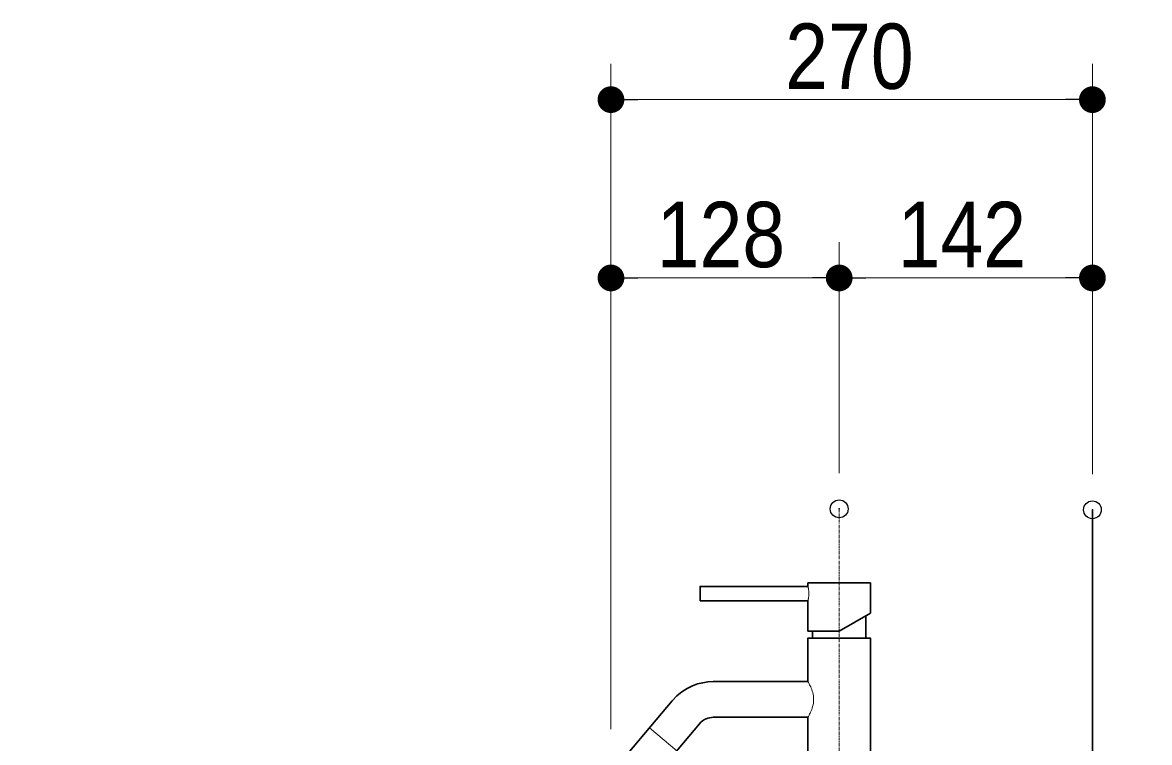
# Model space of a CAD drawing. Units: millimetres, scale not verified. Extents: x -6062 to 6062, y -3045 to 3045.
# Drawn here: x -1588 to -956, y 430 to 833 of the extents above; entities that cross this region are included whole.
import ezdxf
from ezdxf.enums import TextEntityAlignment as Align

# ---------------------------------------------------------------- set-up
doc = ezdxf.new("R2010")
doc.units = ezdxf.units.MM
doc.header["$LTSCALE"] = 20
doc.header["$PDMODE"] = 32
doc.header["$PDSIZE"] = 10
doc.linetypes.add('USER1', pattern=[2.91, 1.76, -0.4, 0.35, -0.4])
doc.linetypes.add('USER2', pattern=[1.11, 0.71, -0.4])
for name, color, linetype, lineweight in [('0-1_5ボウル・キャビネット', 7, 'Continuous', 15), ('0-2_2寸法-1', 7, 'Continuous', 15), ('0-3_0', 7, 'Continuous', 25), ('0-5_4給排水', 7, 'Continuous', 30)]:
    doc.layers.add(name, color=color, linetype=linetype, lineweight=lineweight)
doc.layers.add('0-4_Defpoints', color=7, linetype='Continuous')
doc.styles.add('ＭＳ Ｐゴシック', font='')
doc.styles.get('ＭＳ Ｐゴシック').set_extended_font_data('MS PGothic')

# ---------------------------------------------------------------- blocks, each defined once
blk = doc.blocks.new('止水栓_側面')
at = {"layer": '0-5_4給排水', "linetype": 'USER1', "lineweight": 15}
blk.add_line((-3010, 0), (1000, 0), dxfattribs=at)
at = {"layer": '0-5_4給排水'}
blk.add_lwpolyline([(-900, 1200), (-900, 600), (-1200, 600), (-1200, 1200)], dxfattribs=at)
for points in [[(-1950, 660), (-1850, 660), (-1850, 300), (-1950, 300)], [(-1330, 600), (-770, 600), (-770, 360), (-1330, 360)], [(-200, 600), (0, 600), (0, -600), (-200, -600)], [(-1450, -300), (-2010, -300), (-2010, 300), (-1450, 300)], [(-1430, 298), (-200, 298), (-200, -298), (-1430, -298)], [(-1250, 360), (-850, 360), (-850, 298), (-1250, 298)], [(-1450, 240), (-1430, 240), (-1430, -240), (-1450, -240)]]:
    blk.add_lwpolyline(points, close=True, dxfattribs=at)
blk = doc.blocks.new('グループ-24')
at = {"layer": '0-5_4給排水', "linetype": 'USER2', "lineweight": 15}
for p, q in [((12810, 8000), (12810, 7660)), ((13510, 7660), (13510, 8000))]:
    blk.add_line(p, q, dxfattribs=at)
blk.add_lwpolyline([(13640, 7600), (12680, 7600), (12680, 7660), (13640, 7660)], close=True, dxfattribs=at)
blk = doc.blocks.new('グループ-25')
at = {"layer": '0-5_4給排水'}
for p, q in [((13460, 10013.2), (13460, 9760)), ((12860, 9840), (12860, 9760))]:
    blk.add_line(p, q, dxfattribs=at)
at = {"layer": '0-5_4給排水', "lineweight": 15}
blk.add_line((11337.8, 8496), (11031.4, 8753.1), dxfattribs=at)
at = {"layer": '0-5_4給排水', "linetype": 'USER1', "lineweight": 15}
blk.add_line((14049.9, 2632.9), (13700.1, 3186.8), dxfattribs=at)
for points in [[(13160, 7100), (13160, 7680), (13160, 11210)], [(13160, 5053.7), (13160, 5091.6), (13160, 5619.7), (13160, 7600)], [(14590, 200), (14590, 728.1), (14590, 766.1)]]:
    blk.add_lwpolyline(points, dxfattribs=at)
at = {"layer": '0-5_4給排水'}
blk.add_lwpolyline([(11600, 10180), (12810, 10180), (12810, 9840), (13160, 9840), (13509.9, 10042), (13510, 10380), (12810, 10380), (12810, 10340), (11600, 10340)], close=True, dxfattribs=at)
at = {"layer": '0-5_4給排水', "lineweight": 15}
for points in [[(12810, 10340), (12810.1, 10339.6), (12810.4, 10338.4), (12810.8, 10336.4), (12811.4, 10333.6), (12812.1, 10330.2), (12812.9, 10326), (12813.8, 10321.3), (12814.7, 10315.9), (12815.6, 10310.1), (12816.5, 10303.8), (12817.3, 10297.1), (12817.9, 10290.1), (12818.5, 10282.8), (12818.9, 10275.3), (12819.2, 10267.7), (12819.3, 10260), (12819.2, 10256), (12819.2, 10251.9), (12818.9, 10243.9), (12818.4, 10236.1), (12817.8, 10228.6), (12817.1, 10221.5), (12816.3, 10214.7), (12815.4, 10208.5), (12814.5, 10202.7), (12813.6, 10197.6), (12812.7, 10193), (12812, 10189.1), (12811.3, 10185.8), (12810.7, 10183.3), (12810.3, 10181.5), (12810.1, 10180.4), (12810, 10180)], [(12810, 9272), (12810.6, 9271), (12812.3, 9267.9), (12815.1, 9262.8), (12818.9, 9255.9), (12823.5, 9247.3), (12828.7, 9237.1), (12834.3, 9225.4), (12840.3, 9212.4), (12846.3, 9198.2), (12852.1, 9182.8), (12857.7, 9166.3), (12862.7, 9148.8), (12866.9, 9130.4), (12870.1, 9111.2), (12872.1, 9091.5), (12872.8, 9071.5), (12872, 9051.4), (12869.9, 9031.5), (12866.6, 9012.3), (12862.3, 8993.7), (12857.2, 8976.1), (12851.5, 8959.5), (12845.6, 8944.1), (12839.5, 8929.9), (12833.6, 8917), (12828, 8905.6), (12822.9, 8895.6), (12818.5, 8887.3), (12814.9, 8880.7), (12812.2, 8875.9), (12810.6, 8872.9), (12810, 8872)]]:
    blk.add_lwpolyline(points, dxfattribs=at)
at = {"layer": '0-5_4給排水'}
blk.add_lwpolyline([(12810, 8000), (12810, 8872), (11746.5, 8872), (11726.8, 8871), (11707.3, 8868.1), (11688.2, 8863.3), (11669.6, 8856.6), (11648.1, 8846.1), (11628.1, 8833.1), (11609.7, 8817.9), (11593.3, 8800.5), (11096.1, 8208), (10789.7, 8465.1), (11286.9, 9057.7), (11288.6, 9059.7), (11339.4, 9112.7), (11394.9, 9158.1), (11453.4, 9195.5), (11515.8, 9225.8), (11571.5, 9245.9), (11628.9, 9260.3), (11687.4, 9269.1), (11746.5, 9272), (12810, 9272), (12810, 9760), (13510, 9760), (13510, 8000)], dxfattribs=at)
at = {"layer": '0-5_4給排水', "linetype": 'USER1', "lineweight": 15}
for centre, start, end in [((16656.4, 5053.7), 180, 212.27166), ((11093.6, 766.1), 0, 32.27166)]:
    blk.add_arc(centre, 3496.4, start, end, dxfattribs=at)
at = {"layer": '0-5_4給排水'}
for name, p in [('グループ-24', (0, 0)), ('止水栓_側面', (15640, -400))]:
    blk.add_blockref(name, p, dxfattribs=at)
blk = doc.blocks.new('グループ-43')
at = {"layer": '0-1_5ボウル・キャビネット', "lineweight": 30}
blk.add_lwpolyline([(4000, -8800), (16000, -8800), (16000, 11200)], dxfattribs=at)
blk = doc.blocks.new('_Dot')
at = {"layer": '0-3_0'}
blk.add_line((-10, 0), (-20, 0), dxfattribs=at)
for points in [[(0, 0), (-6.37, 7.71), (-5.36, 8.44)], [(0, 0), (-5.36, 8.44), (-4.26, 9.05)], [(0, 0), (-4.26, 9.05), (-3.09, 9.51)], [(0, 0), (-3.09, 9.51), (-1.87, 9.82)], [(0, 0), (-1.87, 9.82), (-0.63, 9.98)], [(0, 0), (-0.63, 9.98), (0.63, 9.98)], [(0, 0), (0.63, 9.98), (1.87, 9.82)], [(0, 0), (1.87, 9.82), (3.09, 9.51)], [(0, 0), (3.09, 9.51), (4.26, 9.05)], [(0, 0), (4.26, 9.05), (5.36, 8.44)], [(0, 0), (5.36, 8.44), (6.37, 7.71)], [(0, 0), (-10, 0), (-9.92, 1.25)], [(0, 0), (-9.92, -1.25), (-10, 0)], [(0, 0), (-9.92, 1.25), (-9.69, 2.49)], [(0, 0), (-9.69, -2.49), (-9.92, -1.25)], [(0, 0), (-9.69, 2.49), (-9.3, 3.68)], [(0, 0), (-9.3, -3.68), (-9.69, -2.49)], [(0, 0), (-9.3, 3.68), (-8.76, 4.82)], [(0, 0), (-8.76, -4.82), (-9.3, -3.68)], [(0, 0), (-8.76, 4.82), (-8.09, 5.88)], [(0, 0), (-8.09, -5.88), (-8.76, -4.82)], [(0, 0), (-8.09, 5.88), (-7.29, 6.85)], [(0, 0), (-7.29, -6.85), (-8.09, -5.88)], [(0, 0), (-7.29, 6.85), (-6.37, 7.71)], [(0, 0), (-6.37, -7.71), (-7.29, -6.85)], [(0, 0), (-5.36, -8.44), (-6.37, -7.71)], [(0, 0), (-4.26, -9.05), (-5.36, -8.44)], [(0, 0), (-3.09, -9.51), (-4.26, -9.05)], [(0, 0), (-1.87, -9.82), (-3.09, -9.51)], [(0, 0), (-0.63, -9.98), (-1.87, -9.82)], [(0, 0), (0.63, -9.98), (-0.63, -9.98)], [(0, 0), (6.37, 7.71), (7.29, 6.85)], [(0, 0), (7.29, 6.85), (8.09, 5.88)], [(0, 0), (8.09, 5.88), (8.76, 4.82)], [(0, 0), (8.76, 4.82), (9.3, 3.68)], [(0, 0), (9.3, 3.68), (9.69, 2.49)], [(0, 0), (9.69, 2.49), (9.92, 1.25)], [(0, 0), (9.92, 1.25), (10, 0)], [(0, 0), (1.87, -9.82), (0.63, -9.98)], [(0, 0), (3.09, -9.51), (1.87, -9.82)], [(0, 0), (4.26, -9.05), (3.09, -9.51)], [(0, 0), (5.36, -8.44), (4.26, -9.05)], [(0, 0), (6.37, -7.71), (5.36, -8.44)], [(0, 0), (7.29, -6.85), (6.37, -7.71)], [(0, 0), (8.09, -5.88), (7.29, -6.85)], [(0, 0), (8.76, -4.82), (8.09, -5.88)], [(0, 0), (9.3, -3.68), (8.76, -4.82)], [(0, 0), (9.69, -2.49), (9.3, -3.68)], [(0, 0), (9.92, -1.25), (9.69, -2.49)], [(0, 0), (10, 0), (9.92, -1.25)]]:
    blk.add_solid(points, dxfattribs=at)

msp = doc.modelspace()

# ---------------------------------------------------------------- linework, layer by layer
at = {"layer": '0-2_2寸法-1'}
for p, q in [((-1257.5, 710), (-1257.5, 810)), ((-987.5, 710), (-987.5, 810)), ((-1242.49, 790), (-1002.51, 790)), ((-1257.5, 437), (-1257.5, 710)), ((-1129.5, 580.5), (-1129.5, 710)), ((-1129.5, 580.5), (-1129.5, 710)), ((-987.5, 580), (-987.5, 710)), ((-1144.51, 690), (-1242.49, 690)), ((-1114.49, 690), (-1002.51, 690))]:
    msp.add_line(p, q, dxfattribs=at)
at = {"layer": '0-4_Defpoints'}
for p in [(-987.5, 790), (-1257.5, 690), (-987.5, 690), (-987.5, 690), (-1129.5, 560.5), (-987.5, 560)]:
    msp.add_point(p, dxfattribs=at)

# ---------------------------------------------------------------- block references
at = {"layer": '0-1_5ボウル・キャビネット', "xscale": 0.05, "yscale": 0.05}
msp.add_blockref('グループ-43', (-1787.5, 0), dxfattribs=at)
at = {"layer": '0-2_2寸法-1', "xscale": 0.7503418, "yscale": 0.7503418, "rotation": 180}
for p in [(-1257.5, 790), (-1257.5, 690), (-1129.5, 690)]:
    msp.add_blockref('_Dot', p, dxfattribs=at)
at = {"layer": '0-2_2寸法-1', "xscale": 0.7503418, "yscale": 0.7503418}
for p in [(-987.5, 790), (-1129.5, 690), (-987.5, 690)]:
    msp.add_blockref('_Dot', p, dxfattribs=at)
at = {"layer": '0-5_4給排水', "xscale": 0.05, "yscale": 0.05}
msp.add_blockref('グループ-25', (-1787.5, 0), dxfattribs=at)

# ---------------------------------------------------------------- texts
at = {"layer": '0-2_2寸法-1', "style": 'ＭＳ Ｐゴシック', "width": 0.9}
for s, p in [('270', (-1159.78, 785.04)), ('128', (-1231.83, 685.04)), ('142', (-1096.72, 685.04))]:
    msp.add_text(s, height=36.66, dxfattribs=at).set_placement(p, align=Align.BOTTOM_LEFT)

doc.saveas('drawing.dxf')
